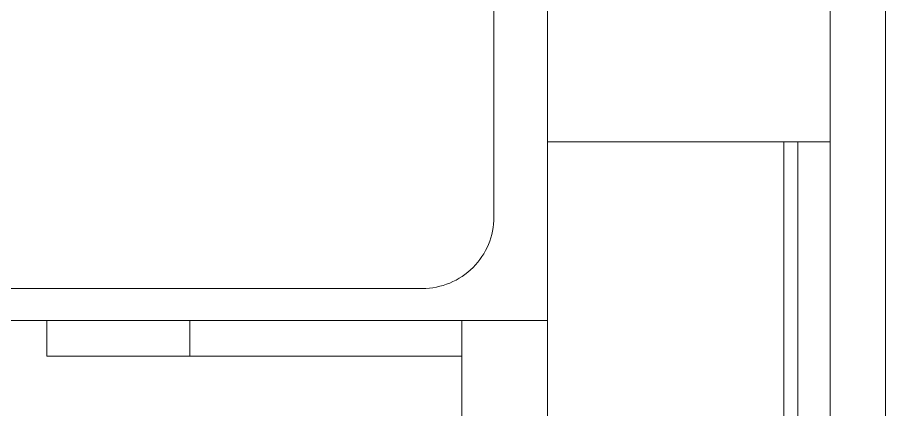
# Model space of a CAD drawing. Header units: millimetres. Extents: x -5 to 111, y -3 to 86.
# Drawn here: x 15.7409 to 15.8623, y 48.0975 to 48.1524 of the extents above; entities that cross this region are included whole.
import ezdxf

# ---------------------------------------------------------------- set-up
doc = ezdxf.new("R2010")
doc.units = ezdxf.units.MM
doc.layers.add('A1I6----E-', color=3, linetype='Continuous', lineweight=25)

# ---------------------------------------------------------------- blocks, each defined once
blk = doc.blocks.new('Gruppe-412')
at = {"layer": 'A1I6----E-', "linetype": 'Continuous', "lineweight": 9}
for p, q in [((-34.95245, 5.3014), (-34.95245, 5.5914)), ((-34.95045, 5.3014), (-34.95045, 5.5914))]:
    blk.add_line(p, q, dxfattribs=at)
blk.add_lwpolyline([(-34.94595, 6.5539), (-34.94595, 4.2689), (-34.9382, 4.2689), (-34.9382, 6.5539)], close=True, dxfattribs=at)
blk = doc.blocks.new('Gruppe-413')
at = {"layer": 'A1I6----E-', "linetype": 'Continuous', "lineweight": 9}
blk.add_line((-34.98545, 5.5914), (-34.94595, 5.5914), dxfattribs=at)
blk = doc.blocks.new('Gruppe-415')
at = {"layer": 'A1I6----E-'}
for name in ['Gruppe-412', 'Gruppe-413']:
    blk.add_blockref(name, (0, 0), dxfattribs=at)
blk = doc.blocks.new('Gruppe-418')
at = {"layer": 'A1I6----E-', "linetype": 'Continuous', "lineweight": 9}
for p, q in [((-35.05545, 5.5614), (-35.05545, 5.5664)), ((-35.03545, 5.5614), (-35.03545, 5.5664)), ((-34.99745, 5.3264), (-34.99745, 5.5664)), ((-34.98545, 5.3264), (-34.98545, 5.5664)), ((-34.98545, 5.5664), (-34.98545, 5.3264)), ((-35.03545, 5.5614), (-35.05545, 5.5614)), ((-34.99745, 5.5614), (-35.03545, 5.5614))]:
    blk.add_line(p, q, dxfattribs=at)
at = {"layer": 'A1I6----E-', "linetype": 'Continuous', "lineweight": 9, "flags": 128}
blk.add_lwpolyline([(-35.07795, 5.5809), (-35.07795, 5.6214), (-35.08545, 5.6214), (-35.08545, 5.5664), (-34.98545, 5.5664), (-34.98545, 5.6214), (-34.99295, 5.6214), (-34.99295, 5.5809, -0.414214), (-35.00295, 5.5709), (-35.06795, 5.5709, -0.414214)], format="xyb", close=True, dxfattribs=at)

msp = doc.modelspace()

# ---------------------------------------------------------------- block references
at = {"layer": 'A1I6----E-'}
for name in ['Gruppe-415', 'Gruppe-418']:
    msp.add_blockref(name, (50.80045, 42.5436), dxfattribs=at)

doc.saveas('drawing.dxf')
